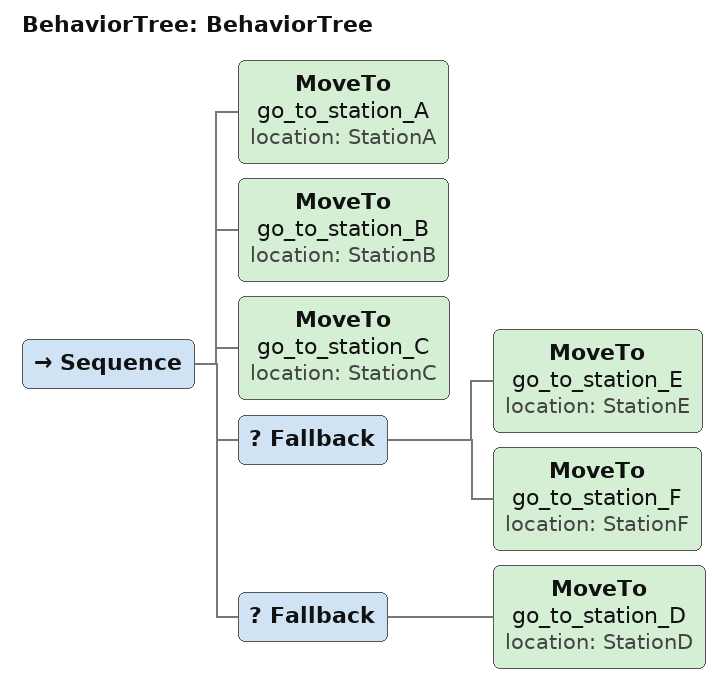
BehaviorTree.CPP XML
<root BTCPP_format="4">
    <BehaviorTree ID="BehaviorTree">
        <Sequence>
            <MoveTo name="go_to_station_A" location="StationA"/>      <!-- move to Station A -->
            <MoveTo name="go_to_station_B" location="StationB"/>      <!-- move to Station B -->
            <MoveTo name="go_to_station_C" location="StationC"/>      <!-- move to Station C -->
            <Fallback>
                <MoveTo name="go_to_station_E" location="StationE"/>      <!-- move to Station E -->
                <MoveTo name="go_to_station_F" location="StationF"/>      <!-- move to Station F -->
            </Fallback>
            <Fallback>
                <MoveTo name="go_to_station_D" location="StationD"/>      <!-- move to Station D -->
            </Fallback>
        </Sequence>
    </BehaviorTree>
</root>
